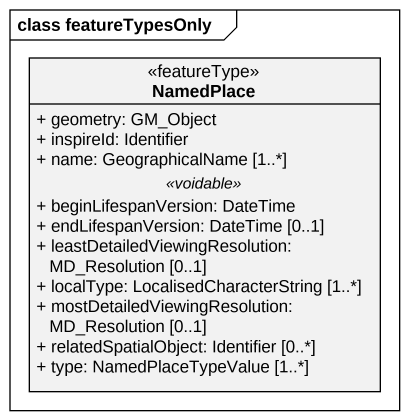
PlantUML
@startuml
mainframe class featureTypesOnly
hide circle
hide empty members
skinparam classAttributeIconSize 0
class NamedPlace <<featureType>> {
  + geometry: GM_Object
  + inspireId: Identifier
  + name: GeographicalName [1..*]
  .. <<voidable>> ..
  + beginLifespanVersion: DateTime
  + endLifespanVersion: DateTime [0..1]
  + leastDetailedViewingResolution: MD_Resolution [0..1]
  + localType: LocalisedCharacterString [1..*]
  + mostDetailedViewingResolution: MD_Resolution [0..1]
  + relatedSpatialObject: Identifier [0..*]
  + type: NamedPlaceTypeValue [1..*]
}
@enduml
